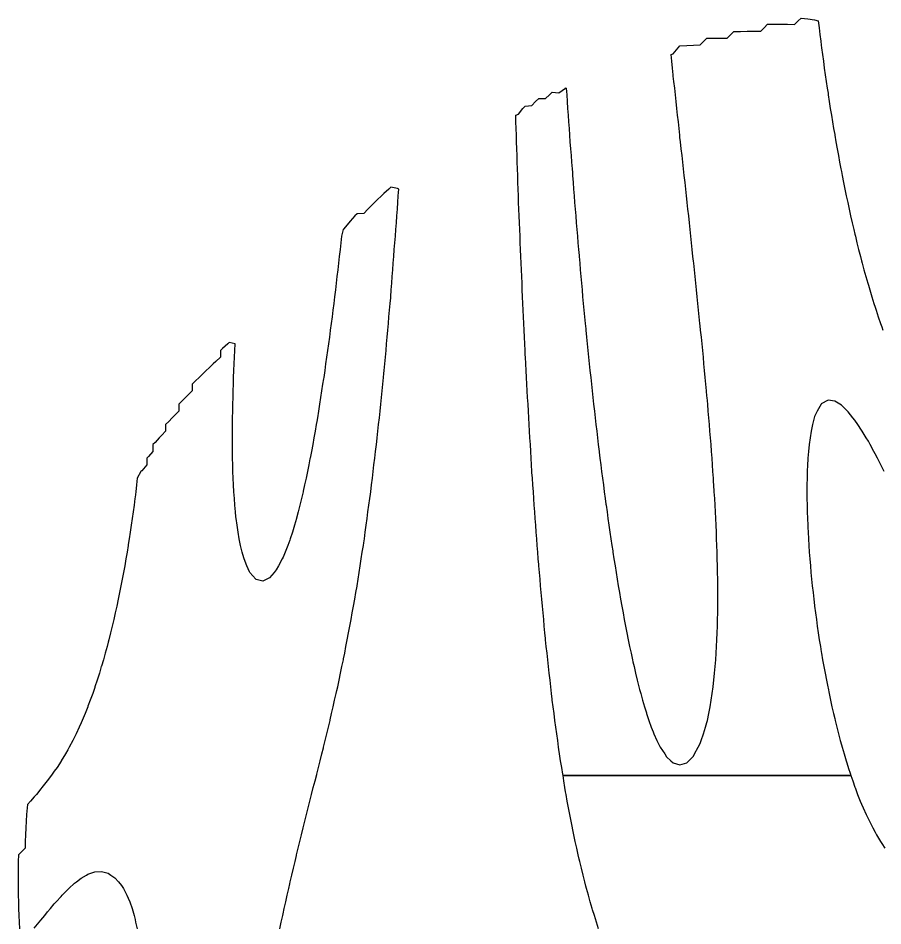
# Model space of a CAD drawing. Extents: x -2.5 to 7.5, y -2.5 to 7.5.
# Drawn here: x -2.499 to 2.23, y 2.498 to 7.463 of the extents above; entities that cross this region are included whole.
import ezdxf

# ---------------------------------------------------------------- set-up
doc = ezdxf.new("R2010")
doc.units = 0

msp = doc.modelspace()

# ---------------------------------------------------------------- linework, layer by layer
at = {"layer": 'layer0'}
for points in [[(-1.0682, 2.4816), (-1.0603, 2.5184), (-1.0522, 2.5552), (-1.0502, 2.5642), (-1.044, 2.592), (-1.0359, 2.6288), (-1.0276, 2.6656), (-1.0191, 2.7023), (-1.0134, 2.7271), (-1.0106, 2.7391), (-1.0021, 2.7759), (-0.9935, 2.8127), (-0.9848, 2.8495), (-0.9766, 2.8831), (-0.9758, 2.8863), (-0.9671, 2.9231), (-0.9582, 2.9599), (-0.9491, 2.9967), (-0.9398, 3.0334), (-0.9398, 3.0334), (-0.9309, 3.0702), (-0.9218, 3.107), (-0.9125, 3.1438), (-0.903, 3.1801), (-0.9029, 3.1806), (-0.8939, 3.2174), (-0.8847, 3.2542), (-0.8753, 3.291), (-0.8662, 3.3254), (-0.8657, 3.3278), (-0.8568, 3.3645), (-0.8477, 3.4013), (-0.8384, 3.4381), (-0.8294, 3.4724), (-0.8288, 3.4749), (-0.8203, 3.5117), (-0.8115, 3.5485), (-0.8025, 3.5853), (-0.7932, 3.6221), (-0.7926, 3.6243), (-0.785, 3.6589), (-0.7768, 3.6957), (-0.7683, 3.7324), (-0.7596, 3.7692), (-0.7559, 3.7849), (-0.7515, 3.806), (-0.7439, 3.8428), (-0.7362, 3.8796), (-0.7282, 3.9164), (-0.7201, 3.9532), (-0.7191, 3.9578), (-0.713, 3.99), (-0.706, 4.0268), (-0.6989, 4.0635), (-0.6917, 4.1003), (-0.6843, 4.1371), (-0.6823, 4.1471), (-0.6777, 4.1739), (-0.6714, 4.2107), (-0.6651, 4.2475), (-0.6586, 4.2843), (-0.652, 4.3211), (-0.6455, 4.3571), (-0.6454, 4.3579), (-0.6398, 4.3946), (-0.6342, 4.4314), (-0.6285, 4.4682), (-0.6228, 4.505), (-0.6169, 4.5418), (-0.611, 4.5786), (-0.6087, 4.593), (-0.6057, 4.6154), (-0.6007, 4.6522), (-0.5957, 4.689), (-0.5907, 4.7258), (-0.5857, 4.7625), (-0.5805, 4.7993), (-0.5754, 4.8361), (-0.5719, 4.8603), (-0.5704, 4.8729), (-0.5661, 4.9097), (-0.5617, 4.9465), (-0.5574, 4.9833), (-0.553, 5.0201), (-0.5485, 5.0569), (-0.5441, 5.0936), (-0.5396, 5.1304), (-0.5351, 5.1663), (-0.535, 5.1672), (-0.5313, 5.204), (-0.5275, 5.2408), (-0.5237, 5.2776), (-0.5199, 5.3144), (-0.5161, 5.3512), (-0.5123, 5.388), (-0.5084, 5.4247), (-0.5046, 5.4615), (-0.5006, 5.4983), (-0.4983, 5.52), (-0.497, 5.5351), (-0.4937, 5.5719), (-0.4905, 5.6087), (-0.4872, 5.6455), (-0.484, 5.6823), (-0.4807, 5.7191), (-0.4775, 5.7559), (-0.4742, 5.7926), (-0.4709, 5.8294), (-0.4676, 5.8662), (-0.4642, 5.903), (-0.4615, 5.9326), (-0.461, 5.9398), (-0.4582, 5.9766), (-0.4555, 6.0134), (-0.4527, 6.0502), (-0.4499, 6.087), (-0.4472, 6.1237), (-0.4444, 6.1605), (-0.4417, 6.1973), (-0.4389, 6.2341), (-0.4361, 6.2709), (-0.4333, 6.3077), (-0.4305, 6.3445), (-0.4277, 6.3813), (-0.4249, 6.4181), (-0.4247, 6.4196), (-0.4225, 6.4548), (-0.4202, 6.4916), (-0.4179, 6.5284), (-0.4247, 6.5308), (-0.4615, 6.5383), (-0.4714, 6.5284), (-0.4983, 6.5048), (-0.5115, 6.4916), (-0.5351, 6.4695), (-0.5498, 6.4548), (-0.5719, 6.433), (-0.5869, 6.4181), (-0.6087, 6.3954), (-0.6455, 6.3932), (-0.6575, 6.3813), (-0.6823, 6.3528), (-0.6906, 6.3445), (-0.7191, 6.3097), (-0.7211, 6.3077), (-0.7304, 6.2709), (-0.7344, 6.2341), (-0.7384, 6.1973), (-0.7426, 6.1605), (-0.7469, 6.1237), (-0.7513, 6.087), (-0.7558, 6.0502), (-0.7559, 6.0499), (-0.76, 6.0134), (-0.7643, 5.9766), (-0.7687, 5.9398), (-0.7732, 5.903), (-0.7778, 5.8662), (-0.7825, 5.8294), (-0.7874, 5.7926), (-0.7924, 5.7559), (-0.7926, 5.754), (-0.7971, 5.7191), (-0.802, 5.6823), (-0.8069, 5.6455), (-0.812, 5.6087), (-0.8172, 5.5719), (-0.8226, 5.5351), (-0.8281, 5.4983), (-0.8294, 5.4899), (-0.8336, 5.4615), (-0.8391, 5.4247), (-0.8447, 5.388), (-0.8505, 5.3512), (-0.8564, 5.3144), (-0.8626, 5.2776), (-0.8662, 5.2562), (-0.8688, 5.2408), (-0.8751, 5.204), (-0.8815, 5.1672), (-0.8881, 5.1304), (-0.895, 5.0936), (-0.9021, 5.0569), (-0.903, 5.0519), (-0.9093, 5.0201), (-0.9167, 4.9833), (-0.9244, 4.9465), (-0.9323, 4.9097), (-0.9398, 4.8763), (-0.9406, 4.8729), (-0.9493, 4.8361), (-0.9583, 4.7993), (-0.9677, 4.7625), (-0.9766, 4.7288), (-0.9775, 4.7258), (-0.9883, 4.689), (-0.9994, 4.6522), (-1.0111, 4.6154), (-1.0134, 4.6084), (-1.0247, 4.5786), (-1.039, 4.5418), (-1.0502, 4.5143), (-1.0551, 4.505), (-1.0746, 4.4682), (-1.087, 4.4457), (-1.0988, 4.4314), (-1.1237, 4.4019), (-1.1381, 4.3946), (-1.1605, 4.3833), (-1.1973, 4.3923), (-1.1995, 4.3946), (-1.231, 4.4314), (-1.2341, 4.4353), (-1.2483, 4.4682), (-1.2625, 4.505), (-1.2709, 4.5294), (-1.2739, 4.5418), (-1.2821, 4.5786), (-1.2894, 4.6154), (-1.2958, 4.6522), (-1.3015, 4.689), (-1.3065, 4.7258), (-1.3077, 4.7359), (-1.3104, 4.7625), (-1.3136, 4.7993), (-1.3164, 4.8361), (-1.3188, 4.8729), (-1.3209, 4.9097), (-1.3226, 4.9465), (-1.324, 4.9833), (-1.3251, 5.0201), (-1.326, 5.0569), (-1.3266, 5.0936), (-1.3269, 5.1304), (-1.327, 5.1672), (-1.327, 5.204), (-1.3267, 5.2408), (-1.3263, 5.2776), (-1.3256, 5.3144), (-1.3249, 5.3512), (-1.3239, 5.388), (-1.3229, 5.4247), (-1.3217, 5.4615), (-1.3203, 5.4983), (-1.3188, 5.5351), (-1.3172, 5.5719), (-1.3155, 5.6087), (-1.3137, 5.6455), (-1.3118, 5.6823), (-1.3445, 5.6891), (-1.3513, 5.6823), (-1.3813, 5.6569), (-1.3926, 5.6455), (-1.3924, 5.6087), (-1.4181, 5.5861), (-1.4322, 5.5719), (-1.4548, 5.5513), (-1.471, 5.5351), (-1.4916, 5.5158), (-1.5091, 5.4983), (-1.5284, 5.4797), (-1.5466, 5.4615), (-1.5465, 5.4247), (-1.5652, 5.4064), (-1.5836, 5.388), (-1.602, 5.3694), (-1.6202, 5.3512), (-1.6203, 5.3144), (-1.6388, 5.2953), (-1.6565, 5.2776), (-1.6756, 5.2574), (-1.6922, 5.2408), (-1.6923, 5.204), (-1.7124, 5.1823), (-1.7274, 5.1672), (-1.7492, 5.143), (-1.7618, 5.1304), (-1.7621, 5.0936), (-1.786, 5.0662), (-1.7953, 5.0569), (-1.7958, 5.0201), (-1.8227, 4.988), (-1.8275, 4.9833), (-1.8475, 4.9465), (-1.8515, 4.9097), (-1.8558, 4.8729), (-1.8595, 4.8432), (-1.8604, 4.8361), (-1.8649, 4.7993), (-1.8697, 4.7625), (-1.8747, 4.7258), (-1.8799, 4.689), (-1.8854, 4.6522), (-1.8911, 4.6154), (-1.8963, 4.5836), (-1.8971, 4.5786), (-1.903, 4.5418), (-1.9092, 4.505), (-1.9157, 4.4682), (-1.9224, 4.4314), (-1.9295, 4.3946), (-1.9331, 4.3766), (-1.9367, 4.3579), (-1.9439, 4.3211), (-1.9515, 4.2843), (-1.9595, 4.2475), (-1.9678, 4.2107), (-1.9699, 4.2017), (-1.9761, 4.1739), (-1.9847, 4.1371), (-1.9937, 4.1003), (-2.0032, 4.0635), (-2.0067, 4.0503), (-2.0127, 4.0268), (-2.0226, 3.99), (-2.0329, 3.9532), (-2.0435, 3.9178), (-2.0439, 3.9164), (-2.0548, 3.8796), (-2.0663, 3.8428), (-2.0787, 3.806), (-2.0803, 3.8013), (-2.0911, 3.7692), (-2.1042, 3.7324), (-2.1171, 3.699), (-2.1183, 3.6957), (-2.1326, 3.6589), (-2.1481, 3.6221), (-2.1538, 3.6089), (-2.1642, 3.5853), (-2.1814, 3.5485), (-2.1906, 3.5299), (-2.1997, 3.5117), (-2.2192, 3.4749), (-2.2274, 3.4604), (-2.24, 3.4381), (-2.2627, 3.4013), (-2.2642, 3.399), (-2.2862, 3.3645), (-2.301, 3.3435), (-2.3119, 3.3278), (-2.3378, 3.2935), (-2.3396, 3.291), (-2.3684, 3.2542), (-2.3746, 3.2468), (-2.3987, 3.2174), (-2.4114, 3.2031), (-2.4306, 3.1806), (-2.4482, 3.1615), (-2.45, 3.1438), (-2.453, 3.107), (-2.4553, 3.0702), (-2.4571, 3.0334), (-2.4585, 2.9967), (-2.4595, 2.9599), (-2.4603, 2.9231), (-2.4849, 2.8989), (-2.4976, 2.8863), (-2.4981, 2.8495), (-2.4985, 2.8127), (-2.4987, 2.7759), (-2.4987, 2.7391), (-2.4985, 2.7023), (-2.4981, 2.6656), (-2.4975, 2.6288), (-2.4966, 2.592), (-2.4954, 2.5552), (-2.4939, 2.5184), (-2.4919, 2.4816)], [(-2.4114, 2.4851), (-2.3836, 2.5184), (-2.3746, 2.5298), (-2.3531, 2.5552), (-2.3378, 2.5742), (-2.3223, 2.592), (-2.301, 2.6177), (-2.2908, 2.6288), (-2.2642, 2.6592), (-2.2578, 2.6656), (-2.2274, 2.6976), (-2.222, 2.7023), (-2.1906, 2.7315), (-2.1803, 2.7391), (-2.1538, 2.7596), (-2.1244, 2.7759), (-2.1171, 2.7802), (-2.0803, 2.7926), (-2.0435, 2.7948), (-2.0067, 2.7853), (-1.9917, 2.7759), (-1.9699, 2.7615), (-1.9496, 2.7391), (-1.9331, 2.7191), (-1.9232, 2.7023), (-1.9038, 2.6656), (-1.8963, 2.6497), (-1.8884, 2.6288), (-1.876, 2.592), (-1.8652, 2.5552), (-1.8595, 2.5332), (-1.8562, 2.5184), (-1.8487, 2.4816)]]:
    msp.add_lwpolyline(points, dxfattribs=at)
at = {"layer": 'layer2'}
msp.add_lwpolyline([(0.6755, 2.4816), (0.6638, 2.5184), (0.652, 2.5552), (0.6421, 2.5858), (0.6404, 2.592), (0.63, 2.6288), (0.6196, 2.6656), (0.6091, 2.7023), (0.6054, 2.7154), (0.5994, 2.7391), (0.5903, 2.7759), (0.5811, 2.8127), (0.5719, 2.8495), (0.5686, 2.863), (0.5635, 2.8863), (0.5555, 2.9231), (0.5476, 2.9599), (0.5396, 2.9967), (0.5318, 3.0329), (0.5317, 3.0334), (0.5248, 3.0702), (0.5179, 3.107), (0.5111, 3.1438), (0.5043, 3.1806), (0.4974, 3.2174), (0.495, 3.2306), (0.4912, 3.2542), (0.4853, 3.291), (0.4807, 3.3201), (2.0548, 3.3201), (2.0647, 3.291), (2.0769, 3.2574), (2.0781, 3.2542), (2.0918, 3.2174), (2.1065, 3.1806), (2.1137, 3.1633), (2.122, 3.1438), (2.1384, 3.107), (2.1505, 3.0817), (2.1561, 3.0702), (2.1748, 3.0334), (2.1873, 3.0107), (2.1952, 2.9967), (2.2173, 2.9599), (2.2241, 2.9492), (2.2411, 2.9231)], dxfattribs=at)
at = {"layer": 'layer3'}
for points in [[(0.4807, 3.3201), (0.4795, 3.3278), (0.4736, 3.3645), (0.4678, 3.4013), (0.4621, 3.4381), (0.4582, 3.4627), (0.4565, 3.4749), (0.4515, 3.5117), (0.4466, 3.5485), (0.4416, 3.5853), (0.4368, 3.6221), (0.4319, 3.6589), (0.427, 3.6957), (0.4222, 3.7324), (0.4214, 3.7382), (0.4179, 3.7692), (0.4137, 3.806), (0.4096, 3.8428), (0.4055, 3.8796), (0.4014, 3.9164), (0.3973, 3.9532), (0.3933, 3.99), (0.3893, 4.0268), (0.3853, 4.0635), (0.3846, 4.0696), (0.3817, 4.1003), (0.3783, 4.1371), (0.3749, 4.1739), (0.3715, 4.2107), (0.3681, 4.2475), (0.3648, 4.2843), (0.3615, 4.3211), (0.3582, 4.3579), (0.3549, 4.3946), (0.3516, 4.4314), (0.3484, 4.4682), (0.3478, 4.4745), (0.3455, 4.505), (0.3427, 4.5418), (0.3399, 4.5786), (0.3372, 4.6154), (0.3345, 4.6522), (0.3318, 4.689), (0.3291, 4.7258), (0.3264, 4.7625), (0.3238, 4.7993), (0.3212, 4.8361), (0.3185, 4.8729), (0.3159, 4.9097), (0.3133, 4.9465), (0.311, 4.9786), (0.3107, 4.9833), (0.3085, 5.0201), (0.3063, 5.0569), (0.3041, 5.0936), (0.302, 5.1304), (0.2998, 5.1672), (0.2977, 5.204), (0.2955, 5.2408), (0.2934, 5.2776), (0.2914, 5.3144), (0.2893, 5.3512), (0.2872, 5.388), (0.2851, 5.4247), (0.2831, 5.4615), (0.2811, 5.4983), (0.279, 5.5351), (0.277, 5.5719), (0.275, 5.6087), (0.2742, 5.6217), (0.2731, 5.6455), (0.2714, 5.6823), (0.2697, 5.7191), (0.268, 5.7559), (0.2664, 5.7926), (0.2647, 5.8294), (0.2631, 5.8662), (0.2614, 5.903), (0.2598, 5.9398), (0.2582, 5.9766), (0.2566, 6.0134), (0.255, 6.0502), (0.2535, 6.087), (0.2519, 6.1237), (0.2503, 6.1605), (0.2488, 6.1973), (0.2472, 6.2341), (0.2457, 6.2709), (0.2441, 6.3077), (0.2426, 6.3445), (0.2411, 6.3813), (0.2395, 6.4181), (0.238, 6.4548), (0.2375, 6.4682), (0.2366, 6.4916), (0.2354, 6.5284), (0.2341, 6.5652), (0.2328, 6.602), (0.2316, 6.6388), (0.2304, 6.6756), (0.2292, 6.7124), (0.2279, 6.7492), (0.2267, 6.786), (0.2255, 6.8227), (0.2243, 6.8595), (0.2232, 6.8963), (0.222, 6.9331), (0.2375, 6.9387), (0.2616, 6.9699), (0.2742, 6.9826), (0.311, 6.9857), (0.3308, 7.0067), (0.3478, 7.0237), (0.3846, 7.0235), (0.4065, 7.0435), (0.4214, 7.0584), (0.4582, 7.0543), (0.4935, 7.0803), (0.495, 7.0817), (0.4987, 7.0803), (0.5011, 7.0435), (0.5035, 7.0067), (0.5059, 6.9699), (0.5084, 6.9331), (0.5109, 6.8963), (0.5135, 6.8595), (0.5162, 6.8227), (0.5188, 6.786), (0.5216, 6.7492), (0.5244, 6.7124), (0.5272, 6.6756), (0.5302, 6.6388), (0.5318, 6.6191), (0.533, 6.602), (0.5357, 6.5652), (0.5385, 6.5284), (0.5412, 6.4916), (0.5441, 6.4548), (0.547, 6.4181), (0.5499, 6.3813), (0.5529, 6.3445), (0.556, 6.3077), (0.5591, 6.2709), (0.5623, 6.2341), (0.5656, 6.1973), (0.5686, 6.1646), (0.5689, 6.1605), (0.572, 6.1237), (0.5751, 6.087), (0.5783, 6.0502), (0.5815, 6.0134), (0.5848, 5.9766), (0.5881, 5.9398), (0.5916, 5.903), (0.5951, 5.8662), (0.5987, 5.8294), (0.6024, 5.7926), (0.6054, 5.7636), (0.6061, 5.7559), (0.6096, 5.7191), (0.6131, 5.6823), (0.6167, 5.6455), (0.6204, 5.6087), (0.6242, 5.5719), (0.628, 5.5351), (0.632, 5.4983), (0.636, 5.4615), (0.6401, 5.4247), (0.6421, 5.4073), (0.6442, 5.388), (0.6482, 5.3512), (0.6522, 5.3144), (0.6563, 5.2776), (0.6605, 5.2408), (0.6648, 5.204), (0.6692, 5.1672), (0.6737, 5.1304), (0.6784, 5.0936), (0.6789, 5.0893), (0.6828, 5.0569), (0.6873, 5.0201), (0.6919, 4.9833), (0.6966, 4.9465), (0.7014, 4.9097), (0.7063, 4.8729), (0.7113, 4.8361), (0.7157, 4.8046), (0.7164, 4.7993), (0.7214, 4.7625), (0.7265, 4.7258), (0.7317, 4.689), (0.737, 4.6522), (0.7424, 4.6154), (0.748, 4.5786), (0.7525, 4.5496), (0.7537, 4.5418), (0.7593, 4.505), (0.765, 4.4682), (0.7709, 4.4314), (0.7769, 4.3946), (0.7831, 4.3579), (0.7893, 4.322), (0.7895, 4.3211), (0.7958, 4.2843), (0.8023, 4.2475), (0.8089, 4.2107), (0.8157, 4.1739), (0.8228, 4.1371), (0.8261, 4.1199), (0.83, 4.1003), (0.8373, 4.0635), (0.8449, 4.0268), (0.8526, 3.99), (0.8606, 3.9532), (0.8629, 3.943), (0.869, 3.9164), (0.8776, 3.8796), (0.8865, 3.8428), (0.8957, 3.806), (0.8997, 3.7905), (0.9055, 3.7692), (0.9159, 3.7324), (0.9265, 3.6957), (0.9365, 3.6626), (0.9377, 3.6589), (0.9504, 3.6221), (0.9635, 3.5853), (0.9732, 3.5589), (0.9779, 3.5485), (0.9946, 3.5117), (1.01, 3.4792), (1.0128, 3.4749), (1.0366, 3.4381), (1.0468, 3.4228), (1.0702, 3.4013), (1.0836, 3.3892), (1.1204, 3.378), (1.1572, 3.3897), (1.1691, 3.4013), (1.194, 3.4267), (1.2006, 3.4381), (1.2206, 3.4749), (1.2308, 3.495), (1.2368, 3.5117), (1.2492, 3.5485), (1.2605, 3.5853), (1.2676, 3.6102), (1.2702, 3.6221), (1.2779, 3.6589), (1.2849, 3.6957), (1.2912, 3.7324), (1.2969, 3.7692), (1.3019, 3.806), (1.3043, 3.8254), (1.3062, 3.8428), (1.3098, 3.8796), (1.313, 3.9164), (1.3159, 3.9532), (1.3183, 3.99), (1.3204, 4.0268), (1.3222, 4.0635), (1.3237, 4.1003), (1.3249, 4.1371), (1.3258, 4.1739), (1.3265, 4.2107), (1.3269, 4.2475), (1.3271, 4.2843), (1.3271, 4.3211), (1.3269, 4.3579), (1.3266, 4.3946), (1.326, 4.4314), (1.3253, 4.4682), (1.3244, 4.505), (1.3233, 4.5418), (1.3221, 4.5786), (1.3208, 4.6154), (1.3193, 4.6522), (1.3177, 4.689), (1.316, 4.7258), (1.3141, 4.7625), (1.3122, 4.7993), (1.3101, 4.8361), (1.3078, 4.8729), (1.3055, 4.9097), (1.3043, 4.9268), (1.3031, 4.9465), (1.3006, 4.9833), (1.2981, 5.0201), (1.2955, 5.0569), (1.2928, 5.0936), (1.29, 5.1304), (1.2872, 5.1672), (1.2842, 5.204), (1.2812, 5.2408), (1.2781, 5.2776), (1.2749, 5.3144), (1.2717, 5.3512), (1.2683, 5.388), (1.2676, 5.396), (1.265, 5.4247), (1.2617, 5.4615), (1.2584, 5.4983), (1.255, 5.5351), (1.2516, 5.5719), (1.2481, 5.6087), (1.2445, 5.6455), (1.2408, 5.6823), (1.2371, 5.7191), (1.2333, 5.7559), (1.2308, 5.7805), (1.2296, 5.7926), (1.226, 5.8294), (1.2223, 5.8662), (1.2186, 5.903), (1.2148, 5.9398), (1.211, 5.9766), (1.2072, 6.0134), (1.2032, 6.0502), (1.1993, 6.087), (1.1952, 6.1237), (1.194, 6.1346), (1.1913, 6.1605), (1.1875, 6.1973), (1.1837, 6.2341), (1.1798, 6.2709), (1.1759, 6.3077), (1.1719, 6.3445), (1.1679, 6.3813), (1.1637, 6.4181), (1.1596, 6.4548), (1.1572, 6.4755), (1.1555, 6.4916), (1.1517, 6.5284), (1.1478, 6.5652), (1.1438, 6.602), (1.1399, 6.6388), (1.1358, 6.6756), (1.1318, 6.7124), (1.1276, 6.7492), (1.1234, 6.786), (1.1204, 6.8112), (1.1192, 6.8227), (1.1153, 6.8595), (1.1115, 6.8963), (1.1076, 6.9331), (1.1036, 6.9699), (1.0996, 7.0067), (1.0955, 7.0435), (1.0913, 7.0803), (1.087, 7.1171), (1.0836, 7.1458), (1.0828, 7.1538), (1.079, 7.1906), (1.0752, 7.2274), (1.0713, 7.2642), (1.0836, 7.2677), (1.1102, 7.301), (1.1204, 7.3112), (1.1572, 7.3143), (1.194, 7.3161), (1.2308, 7.317), (1.2513, 7.3378), (1.2676, 7.354), (1.3043, 7.354), (1.3411, 7.3539), (1.3779, 7.3539), (1.3988, 7.3746), (1.4147, 7.3905), (1.4515, 7.3909), (1.4883, 7.3914), (1.5251, 7.3921), (1.5619, 7.3928), (1.5798, 7.4114), (1.5987, 7.4302), (1.6355, 7.4305), (1.6722, 7.4305), (1.709, 7.4301), (1.7458, 7.429), (1.7673, 7.4482), (1.7826, 7.4635), (1.8194, 7.4599), (1.8562, 7.4537), (1.8764, 7.4482), (1.8808, 7.4114), (1.8853, 7.3746), (1.8901, 7.3378), (1.893, 7.3161), (1.8949, 7.301), (1.8996, 7.2642), (1.9045, 7.2274), (1.9095, 7.1906), (1.9146, 7.1538), (1.92, 7.1171), (1.9256, 7.0803), (1.9298, 7.0537), (1.9313, 7.0435), (1.9368, 7.0067), (1.9424, 6.9699), (1.9483, 6.9331), (1.9543, 6.8963), (1.9606, 6.8595), (1.9666, 6.8266), (1.9672, 6.8227), (1.9734, 6.786), (1.9798, 6.7492), (1.9864, 6.7124), (1.9933, 6.6756), (2.0006, 6.6388), (2.0033, 6.6253), (2.0077, 6.602), (2.0147, 6.5652), (2.0221, 6.5284), (2.0298, 6.4916), (2.0379, 6.4548), (2.0401, 6.445), (2.0457, 6.4181), (2.0536, 6.3813), (2.0618, 6.3445), (2.0706, 6.3077), (2.0769, 6.2825), (2.0796, 6.2709), (2.0881, 6.2341), (2.0972, 6.1973), (2.1069, 6.1605), (2.1137, 6.1359), (2.1168, 6.1237), (2.1263, 6.087), (2.1364, 6.0502), (2.1474, 6.0134), (2.1505, 6.0034), (2.158, 5.9766), (2.1688, 5.9398), (2.1806, 5.903), (2.1873, 5.8833), (2.1925, 5.8662), (2.2042, 5.8294), (2.2171, 5.7926), (2.2241, 5.7742), (2.2302, 5.7559)], [(2.2366, 4.9833), (2.2241, 5.0088), (2.2183, 5.0201), (2.1997, 5.0569), (2.1873, 5.081), (2.1804, 5.0936), (2.1604, 5.1304), (2.1505, 5.1486), (2.1393, 5.1672), (2.1173, 5.204), (2.1137, 5.2101), (2.0929, 5.2408), (2.0769, 5.2645), (2.0662, 5.2776), (2.0401, 5.3102), (2.0356, 5.3144), (2.0033, 5.3458), (1.9941, 5.3512), (1.9666, 5.3685), (1.9298, 5.3739), (1.893, 5.3531), (1.8917, 5.3512), (1.87, 5.3144), (1.8562, 5.284), (1.8543, 5.2776), (1.845, 5.2408), (1.8375, 5.204), (1.8314, 5.1672), (1.8266, 5.1304), (1.8227, 5.0936), (1.8197, 5.0569), (1.8194, 5.0516), (1.8177, 5.0201), (1.8162, 4.9833), (1.8151, 4.9465), (1.8146, 4.9097), (1.8144, 4.8729), (1.8146, 4.8361), (1.8152, 4.7993), (1.8161, 4.7625), (1.8173, 4.7258), (1.8188, 4.689), (1.8194, 4.6768), (1.8206, 4.6522), (1.8226, 4.6154), (1.8249, 4.5786), (1.8275, 4.5418), (1.8302, 4.505), (1.8333, 4.4682), (1.8365, 4.4314), (1.84, 4.3946), (1.8438, 4.3579), (1.8478, 4.3211), (1.8521, 4.2843), (1.8562, 4.2511), (1.8566, 4.2475), (1.8612, 4.2107), (1.866, 4.1739), (1.8711, 4.1371), (1.8764, 4.1003), (1.882, 4.0635), (1.8879, 4.0268), (1.893, 3.9968), (1.8941, 3.99), (1.9002, 3.9532), (1.9067, 3.9164), (1.9135, 3.8796), (1.9206, 3.8428), (1.928, 3.806), (1.9298, 3.7978), (1.9355, 3.7692), (1.9433, 3.7324), (1.9514, 3.6957), (1.9599, 3.6589), (1.9666, 3.6315), (1.9688, 3.6221), (1.9777, 3.5853), (1.9871, 3.5485), (1.997, 3.5117), (2.0033, 3.4889), (2.0072, 3.4749), (2.0176, 3.4381), (2.0287, 3.4013), (2.0401, 3.3653), (2.0404, 3.3645), (2.0522, 3.3278), (2.0548, 3.3201), (0.4807, 3.3201)]]:
    msp.add_lwpolyline(points, dxfattribs=at)

doc.saveas('drawing.dxf')
